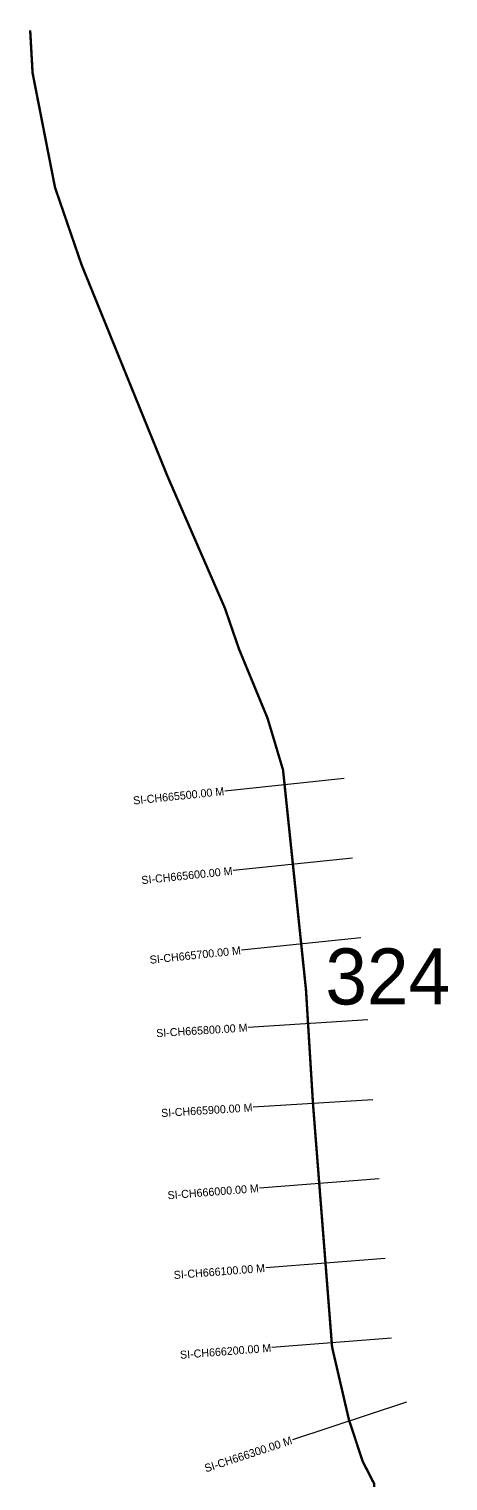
# Model space of a CAD drawing. Header units: metres. Extents: x 254121 to 340592, y 1776947 to 2227325.
# Drawn here: x 335060 to 335584, y 1779440 to 1781254 of the extents above; entities that cross this region are included whole.
import ezdxf
from ezdxf.enums import TextEntityAlignment as Align

# ---------------------------------------------------------------- set-up
doc = ezdxf.new("R2010")
doc.units = ezdxf.units.M
for name, color, linetype in [('CS', 134, 'Continuous'), ('CSMark', 6, 'Continuous'), ('NATURALLY PROTECTED', 3, 'Continuous')]:
    doc.layers.add(name, color=color, linetype=linetype)

msp = doc.modelspace()

# ---------------------------------------------------------------- linework, layer by layer
at = {"layer": 'CS'}
for p, q in [((335454, 1780318), (335304.8, 1780302.4)), ((335464.4, 1780218.5), (335315.2, 1780202.9)), ((335474.8, 1780119.1), (335325.6, 1780103.5)), ((335483.7, 1780016.3), (335334, 1780007)), ((335489.9, 1779916.5), (335340.1, 1779907.2)), ((335497.6, 1779818), (335348.1, 1779806.3)), ((335505.4, 1779718.3), (335355.9, 1779706.6)), ((335513.2, 1779618.6), (335363.7, 1779606.9)), ((335531.8, 1779538.7), (335389.3, 1779491.9))]:
    msp.add_line(p, q, dxfattribs=at)
at = {"layer": 'NATURALLY PROTECTED', "const_width": 3, "flags": 128}
msp.add_lwpolyline([(335061.1, 1781253), (335064.1, 1781199.7), (335092.2, 1781056.5), (335125.5, 1780959.7), (335232.9, 1780695.8), (335304.8, 1780530.8), (335322.4, 1780479.8), (335358.2, 1780393.2), (335377.5, 1780328.7), (335387, 1780238), (335406.2, 1780054.3), (335415, 1779911.4), (335438.9, 1779607.5), (335459.9, 1779517.1), (335477.1, 1779464.9), (335491.5, 1779436.9), (335487.9, 1779199.7)], dxfattribs=at)

# ---------------------------------------------------------------- texts
at = {"insert": (335430.5, 1780105.7), "char_height": 70, "attachment_point": 1}
msp.add_mtext_dynamic_manual_height_columns('324', width=240.624, gutter_width=1, heights=[0], dxfattribs=at)
at = {"layer": 'CSMark'}
for s, rotation, p in [('SI-CH665500.00 M', 5.9724, (335303.8, 1780302.3)), ('SI-CH665600.00 M', 5.9724, (335314.2, 1780202.8)), ('SI-CH665700.00 M', 5.9724, (335324.6, 1780103.4)), ('SI-CH665800.00 M', 3.5486, (335333, 1780006.9)), ('SI-CH665900.00 M', 3.5486, (335339.2, 1779907.1)), ('SI-CH666000.00 M', 4.4878, (335347.1, 1779806.2)), ('SI-CH666100.00 M', 4.4878, (335354.9, 1779706.5)), ('SI-CH666200.00 M', 4.4878, (335362.7, 1779606.8)), ('SI-CH666300.00 M', 18.2142, (335388.3, 1779491.5))]:
    msp.add_text(s, height=10, rotation=rotation, dxfattribs=at).set_placement(p, align=Align.MIDDLE_RIGHT)

doc.saveas('drawing.dxf')
